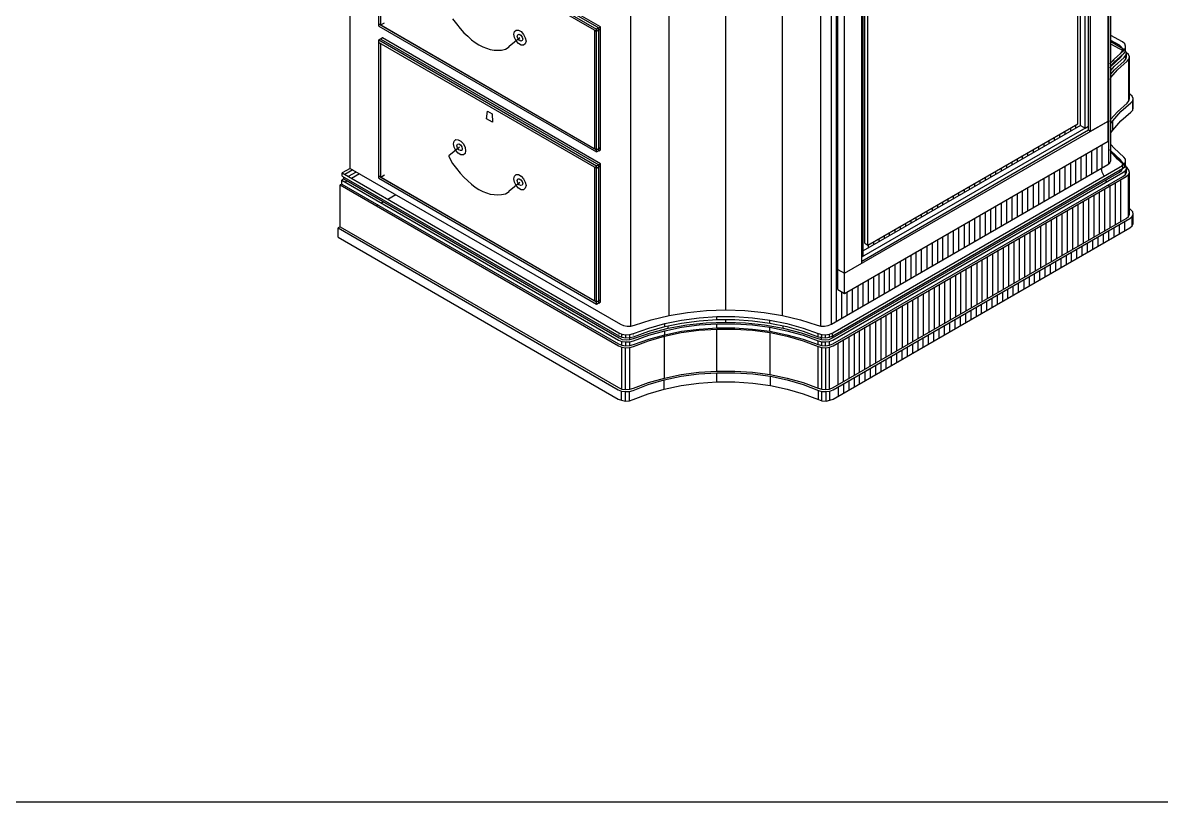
# Model space of a CAD drawing. Header units: inches. Extents: x 0.3 to 16.2, y 0.3 to 11.4.
# Drawn here: x 2.37 to 4.238, y 0.315 to 1.593 of the extents above; entities that cross this region are included whole.
import ezdxf

# ---------------------------------------------------------------- set-up
doc = ezdxf.new("R2010")
doc.units = ezdxf.units.IN
doc.header["$LTSCALE"] = 0.009843
doc.header["$MEASUREMENT"] = 0
doc.layers.add('GEOMETRY', color=7, linetype='Continuous')

msp = doc.modelspace()

# ---------------------------------------------------------------- linework, layer by layer
at = {"layer": 'GEOMETRY'}
for p, q in [((2.9075, 1.3543), (2.9075, 2.037)), ((4.1516, 1.3618), (4.1516, 2.0441)), ((4.1551, 1.3669), (4.1551, 2.0461)), ((4.1551, 1.5539), (4.1551, 2.0461)), ((4.1504, 1.4319), (4.1504, 1.95)), ((4.113, 1.4205), (4.113, 1.926)), ((4.1185, 1.4236), (4.1185, 1.9291)), ((4.1217, 1.4154), (4.1217, 1.9335)), ((4.1008, 1.4272), (4.1008, 1.9098)), ((4.1051, 1.4248), (4.1051, 1.9213)), ((3.4303, 1.113), (3.4303, 1.7969)), ((3.5232, 1.1224), (3.5232, 1.8079)), ((3.6165, 1.113), (3.6165, 1.7969)), ((2.9543, 1.7894), (3.3114, 1.5827)), ((2.9543, 1.7894), (3.3114, 1.5827)), ((2.9543, 1.7854), (3.3114, 1.5791)), ((2.9543, 1.5913), (2.9543, 1.7854)), ((2.9575, 1.7909), (3.315, 1.5846)), ((2.9575, 1.7909), (3.315, 1.5846)), ((2.9575, 1.5898), (2.9575, 1.7835)), ((3.3177, 1.5862), (2.9602, 1.7925)), ((3.3177, 1.5862), (2.9602, 1.7925)), ((3.3677, 1.0957), (3.3677, 1.7791)), ((3.6791, 1.0957), (3.6791, 1.7791)), ((3.6965, 1.0988), (3.6965, 1.7815)), ((3.7051, 1.1035), (3.7051, 1.7862)), ((3.7071, 1.1886), (3.7071, 1.7067)), ((3.7181, 1.1823), (3.7181, 1.7004)), ((3.7465, 1.1988), (3.7465, 1.7169)), ((3.7488, 1.2102), (3.7488, 1.7157)), ((3.7488, 1.2189), (3.7488, 1.7157)), ((3.7512, 1.2319), (3.7512, 1.7142)), ((3.7563, 1.2287), (3.7563, 1.711)), ((2.9543, 1.5913), (3.3114, 1.385)), ((2.9543, 1.5913), (3.3114, 1.385)), ((2.9543, 1.5913), (2.9575, 1.5898)), ((2.9543, 1.5878), (2.9543, 1.5913)), ((2.9543, 1.5878), (3.3114, 1.3815)), ((2.9575, 1.5898), (2.9634, 1.5929)), ((2.9575, 1.5898), (3.3114, 1.385)), ((3.0752, 1.5996), (3.0815, 1.5913)), ((3.0815, 1.5913), (3.0878, 1.5835)), ((2.9602, 1.5685), (2.9543, 1.565)), ((2.9602, 1.5685), (2.9575, 1.5665)), ((3.3177, 1.3618), (2.9602, 1.5685)), ((3.3177, 1.3618), (2.9602, 1.5685)), ((3.0878, 1.5835), (3.0937, 1.5768)), ((3.0937, 1.5768), (3.1, 1.5709)), ((3.1, 1.5709), (3.1063, 1.5654)), ((3.1681, 1.5547), (3.1858, 1.5689)), ((3.1756, 1.5744), (3.1768, 1.5787)), ((3.1768, 1.5689), (3.1756, 1.5744)), ((3.1768, 1.5787), (3.1795, 1.5811)), ((3.1795, 1.5634), (3.1768, 1.5689)), ((3.1795, 1.5811), (3.1835, 1.5811)), ((3.1811, 1.5713), (3.1823, 1.5736)), ((3.1823, 1.5677), (3.1811, 1.5713)), ((3.1823, 1.5736), (3.1843, 1.5744)), ((3.1835, 1.5811), (3.1878, 1.5787)), ((3.1843, 1.5744), (3.187, 1.5728)), ((3.187, 1.5728), (3.1894, 1.5697)), ((3.1878, 1.5787), (3.1917, 1.574)), ((3.1894, 1.5697), (3.1902, 1.5661)), ((3.1917, 1.574), (3.1945, 1.5685)), ((3.1945, 1.5685), (3.1957, 1.563)), ((3.3083, 1.5811), (3.3114, 1.5791)), ((3.3083, 1.5811), (3.3114, 1.5791)), ((3.3083, 1.387), (3.3083, 1.5811)), ((3.3114, 1.5827), (3.3177, 1.5862)), ((3.3114, 1.5827), (3.3177, 1.5862)), ((3.3142, 1.5843), (3.3114, 1.5827)), ((3.3114, 1.5791), (3.3114, 1.5827)), ((3.3114, 1.5791), (3.3177, 1.5827)), ((3.3114, 1.5791), (3.3177, 1.5827)), ((3.3114, 1.5791), (3.3177, 1.5827)), ((3.3114, 1.385), (3.3114, 1.5791)), ((3.315, 1.5846), (3.3177, 1.5862)), ((3.315, 1.5846), (3.3177, 1.5862)), ((3.315, 1.3831), (3.315, 1.5846)), ((3.3177, 1.3846), (3.3177, 1.5862)), ((3.3177, 1.5827), (3.3177, 1.5862)), ((3.3177, 1.3886), (3.3177, 1.5827)), ((4.174, 1.5618), (4.1551, 1.5724)), ((2.9543, 1.565), (3.3114, 1.3583)), ((2.9543, 1.565), (3.3114, 1.3583)), ((2.9543, 1.561), (2.9543, 1.565)), ((2.9543, 1.561), (3.3114, 1.3547)), ((2.9543, 1.561), (2.9575, 1.5591)), ((2.9543, 1.561), (2.9575, 1.5591)), ((2.9543, 1.3421), (2.9543, 1.561)), ((2.9575, 1.5665), (3.315, 1.3602)), ((2.9575, 1.5665), (3.315, 1.3602)), ((2.9575, 1.3402), (2.9575, 1.5591)), ((2.9575, 1.3437), (2.9575, 1.5591)), ((3.1063, 1.5654), (3.1122, 1.5606)), ((3.1122, 1.5606), (3.1185, 1.5567)), ((3.1185, 1.5567), (3.1248, 1.5535)), ((3.1248, 1.5535), (3.1311, 1.5512)), ((3.1311, 1.5512), (3.137, 1.5492)), ((3.1618, 1.5496), (3.1681, 1.5535)), ((3.1681, 1.5535), (3.1681, 1.5547)), ((3.1835, 1.5591), (3.1795, 1.5634)), ((3.1843, 1.5646), (3.1823, 1.5677)), ((3.1878, 1.5563), (3.1835, 1.5591)), ((3.187, 1.563), (3.1843, 1.5646)), ((3.1894, 1.5638), (3.187, 1.563)), ((3.1917, 1.5563), (3.1878, 1.5563)), ((3.1902, 1.5661), (3.1894, 1.5638)), ((3.1945, 1.5587), (3.1917, 1.5563)), ((3.1957, 1.563), (3.1945, 1.5587)), ((4.1547, 1.5504), (4.1551, 1.5539)), ((4.1689, 1.5563), (4.1551, 1.5642)), ((4.1748, 1.5504), (4.1551, 1.5618)), ((4.176, 1.5465), (4.1551, 1.5583)), ((4.1724, 1.5531), (4.1689, 1.5563)), ((4.1744, 1.5496), (4.1724, 1.5531)), ((4.1776, 1.5587), (4.174, 1.5618)), ((4.1768, 1.5488), (4.1748, 1.5504)), ((4.176, 1.5476), (4.1787, 1.5512)), ((4.176, 1.5476), (4.1787, 1.5512)), ((4.1791, 1.5547), (4.1776, 1.5587)), ((4.1787, 1.5512), (4.1791, 1.5547)), ((4.1787, 1.5512), (4.1791, 1.5547)), ((4.1787, 1.5461), (4.1787, 1.5512)), ((4.1787, 1.5461), (4.1791, 1.55)), ((4.1791, 1.55), (4.1791, 1.5547)), ((3.137, 1.5492), (3.1433, 1.548)), ((3.1433, 1.548), (3.1496, 1.548)), ((3.1496, 1.548), (3.1555, 1.5484)), ((3.1555, 1.5484), (3.1618, 1.5496)), ((4.1551, 1.5213), (4.1709, 1.5362)), ((4.1551, 1.5272), (4.1602, 1.5335)), ((4.1551, 1.5272), (4.1602, 1.5335)), ((4.1551, 1.5276), (4.1602, 1.5323)), ((4.1551, 1.5276), (4.1602, 1.5323)), ((4.1602, 1.5335), (4.176, 1.5476)), ((4.1602, 1.5335), (4.176, 1.5476)), ((4.1602, 1.5283), (4.176, 1.5425)), ((4.161, 1.522), (4.1768, 1.5362)), ((4.161, 1.522), (4.1768, 1.5362)), ((4.1709, 1.5425), (4.1736, 1.5461)), ((4.1709, 1.5425), (4.1736, 1.5461)), ((4.1709, 1.5362), (4.1736, 1.5398)), ((4.1709, 1.5362), (4.1709, 1.5382)), ((4.1736, 1.5461), (4.1744, 1.5496)), ((4.1736, 1.5461), (4.1744, 1.5496)), ((4.1736, 1.5398), (4.174, 1.5409)), ((4.1744, 1.5461), (4.1744, 1.5496)), ((4.176, 1.5425), (4.1787, 1.5461)), ((4.1768, 1.5362), (4.1795, 1.5398)), ((4.1768, 1.5362), (4.1795, 1.5398)), ((4.1768, 1.5299), (4.1795, 1.5335)), ((4.1799, 1.5441), (4.178, 1.5453)), ((4.1803, 1.5437), (4.1787, 1.5472)), ((4.1795, 1.5398), (4.1803, 1.5437)), ((4.1795, 1.5398), (4.1803, 1.5437)), ((4.1795, 1.5335), (4.1795, 1.5398)), ((4.1795, 1.5335), (4.1803, 1.537)), ((4.1839, 1.5409), (4.1799, 1.5441)), ((4.1803, 1.537), (4.1803, 1.5437)), ((4.1819, 1.5303), (4.1846, 1.5335)), ((4.1819, 1.5303), (4.1846, 1.5335)), ((4.1854, 1.5374), (4.1839, 1.5409)), ((4.1846, 1.5335), (4.1854, 1.5374)), ((4.1846, 1.5335), (4.1854, 1.5374)), ((4.1846, 1.465), (4.1846, 1.5335)), ((4.1854, 1.4689), (4.1854, 1.5374)), ((4.1535, 1.5256), (4.1543, 1.5268)), ((4.1535, 1.5256), (4.1543, 1.5268)), ((4.1535, 1.5193), (4.1543, 1.5205)), ((4.1551, 1.5224), (4.1602, 1.5283)), ((4.1551, 1.515), (4.161, 1.522)), ((4.1551, 1.515), (4.161, 1.522)), ((4.1551, 1.5087), (4.161, 1.5157)), ((4.1551, 1.5035), (4.1657, 1.5157)), ((4.1551, 1.5035), (4.1657, 1.5157)), ((4.161, 1.5157), (4.1768, 1.5299)), ((4.1657, 1.5157), (4.1819, 1.5303)), ((4.1657, 1.5157), (4.1819, 1.5303)), ((4.1528, 1.5008), (4.1535, 1.5016)), ((4.1528, 1.5008), (4.1535, 1.5016)), ((4.1862, 1.476), (4.1846, 1.4768)), ((4.1898, 1.4728), (4.1862, 1.476)), ((4.1657, 1.4472), (4.1819, 1.4614)), ((4.1713, 1.4476), (4.1878, 1.4618)), ((4.1713, 1.4476), (4.1878, 1.4618)), ((4.1819, 1.4614), (4.1846, 1.465)), ((4.1846, 1.465), (4.1854, 1.4689)), ((4.1878, 1.4618), (4.1909, 1.465)), ((4.1878, 1.4618), (4.1909, 1.465)), ((4.1917, 1.4689), (4.1898, 1.4728)), ((4.1909, 1.465), (4.1917, 1.4689)), ((4.1909, 1.465), (4.1917, 1.4689)), ((4.1909, 1.45), (4.1909, 1.465)), ((4.1917, 1.4535), (4.1917, 1.4689)), ((3.1311, 1.4358), (3.1323, 1.448)), ((3.1323, 1.448), (3.1402, 1.4437)), ((3.1402, 1.4437), (3.1409, 1.4303)), ((4.1551, 1.435), (4.1657, 1.4472)), ((4.1579, 1.4323), (4.1713, 1.4476)), ((4.1579, 1.4323), (4.1713, 1.4476)), ((4.1713, 1.4323), (4.1878, 1.4465)), ((4.1878, 1.4465), (4.1909, 1.45)), ((4.1909, 1.45), (4.1917, 1.4535)), ((3.1409, 1.4303), (3.1311, 1.4358)), ((3.7181, 1.1823), (4.1504, 1.4319)), ((3.7181, 1.1823), (4.1504, 1.4319)), ((3.7465, 1.2091), (4.1185, 1.4236)), ((3.7465, 1.2091), (4.1185, 1.4236)), ((4.1051, 1.4248), (3.7488, 1.2189)), ((3.7563, 1.2287), (4.1008, 1.4272)), ((4.089, 1.4154), (4.089, 1.4205)), ((4.0976, 1.4205), (4.0976, 1.4256)), ((4.1051, 1.4248), (4.113, 1.4205)), ((4.113, 1.4205), (4.1185, 1.4236)), ((4.1185, 1.4173), (4.1185, 1.4236)), ((4.1217, 1.4154), (4.1504, 1.4319)), ((4.1504, 1.3988), (4.1504, 1.4319)), ((4.1528, 1.4319), (4.1535, 1.4327)), ((4.1551, 1.428), (4.1579, 1.4323)), ((4.1551, 1.428), (4.1579, 1.4323)), ((4.1579, 1.4169), (4.1713, 1.4323)), ((4.1579, 1.4169), (4.1579, 1.4323)), ((3.078, 1.3992), (3.0803, 1.4016)), ((3.0803, 1.4016), (3.0846, 1.4012)), ((3.0846, 1.4012), (3.089, 1.3988)), ((3.7465, 1.2024), (4.1185, 1.4173)), ((4.0626, 1.4004), (4.0626, 1.4055)), ((4.0713, 1.4051), (4.0713, 1.4102)), ((4.0799, 1.4102), (4.0799, 1.4154)), ((4.1185, 1.4173), (4.1217, 1.4154)), ((4.1551, 1.4126), (4.1579, 1.4169)), ((3.0866, 1.389), (3.0689, 1.3748)), ((3.0768, 1.3945), (3.078, 1.3992)), ((3.078, 1.389), (3.0768, 1.3945)), ((3.0803, 1.3835), (3.078, 1.389)), ((3.0846, 1.3791), (3.0803, 1.3835)), ((3.0823, 1.3913), (3.0831, 1.3941)), ((3.0831, 1.3882), (3.0823, 1.3913)), ((3.0831, 1.3941), (3.0854, 1.3945)), ((3.0854, 1.385), (3.0831, 1.3882)), ((3.0854, 1.3945), (3.0882, 1.3929)), ((3.0882, 1.3835), (3.0854, 1.385)), ((3.0882, 1.3929), (3.0902, 1.3898)), ((3.0902, 1.3839), (3.0882, 1.3835)), ((3.089, 1.3988), (3.0929, 1.3945)), ((3.0902, 1.3898), (3.0909, 1.3862)), ((3.0909, 1.3862), (3.0902, 1.3839)), ((3.0929, 1.3945), (3.0957, 1.3886)), ((3.0957, 1.3886), (3.0965, 1.3831)), ((3.0965, 1.3831), (3.0957, 1.3787)), ((3.3083, 1.387), (3.3114, 1.385)), ((3.3114, 1.385), (3.3177, 1.3886)), ((3.3114, 1.385), (3.3177, 1.3886)), ((3.3114, 1.385), (3.3177, 1.3886)), ((3.3114, 1.3815), (3.3114, 1.385)), ((3.3114, 1.3815), (3.3177, 1.3846)), ((3.315, 1.3831), (3.3177, 1.3846)), ((3.3177, 1.3846), (3.3177, 1.3886)), ((3.7181, 1.1492), (4.1504, 1.3988)), ((4.028, 1.3803), (4.028, 1.385)), ((4.0366, 1.385), (4.0366, 1.3902)), ((4.0453, 1.3902), (4.0453, 1.3953)), ((4.0539, 1.3953), (4.0539, 1.4004)), ((4.1236, 1.3453), (4.1236, 1.3835)), ((4.1323, 1.3504), (4.1323, 1.3886)), ((4.1409, 1.3555), (4.1409, 1.3937)), ((4.1535, 1.3839), (4.1528, 1.3846)), ((4.1543, 1.3839), (4.1535, 1.385)), ((4.1602, 1.3874), (4.1551, 1.3933)), ((4.1709, 1.3681), (4.1551, 1.3831)), ((4.161, 1.376), (4.1551, 1.3831)), ((4.1657, 1.3693), (4.1551, 1.3819)), ((4.176, 1.3728), (4.1602, 1.3874)), ((3.0689, 1.3748), (3.0689, 1.3736)), ((3.0689, 1.3736), (3.0752, 1.3626)), ((3.089, 1.3764), (3.0846, 1.3791)), ((3.0929, 1.3764), (3.089, 1.3764)), ((3.0957, 1.3787), (3.0929, 1.3764)), ((3.9929, 1.3598), (3.9929, 1.365)), ((4.0016, 1.365), (4.0016, 1.3701)), ((4.0102, 1.3701), (4.0102, 1.3752)), ((4.0189, 1.3752), (4.0189, 1.3803)), ((4.089, 1.3252), (4.089, 1.3634)), ((4.0976, 1.3303), (4.0976, 1.3685)), ((4.1063, 1.3354), (4.1063, 1.3732)), ((4.115, 1.3402), (4.115, 1.3783)), ((4.15, 1.3606), (4.1535, 1.3634)), ((4.1535, 1.3634), (4.1551, 1.3669)), ((4.1768, 1.3614), (4.161, 1.376)), ((4.1756, 1.3606), (4.1657, 1.3693)), ((4.1736, 1.3646), (4.1709, 1.3681)), ((4.1744, 1.361), (4.1736, 1.3646)), ((4.1787, 1.3697), (4.176, 1.3728)), ((4.1776, 1.3622), (4.1791, 1.3657)), ((4.1776, 1.3622), (4.1791, 1.3657)), ((4.1791, 1.3657), (4.1787, 1.3697)), ((4.1791, 1.3606), (4.1791, 1.3657)), ((2.9075, 1.3543), (2.8941, 1.3469)), ((2.8941, 1.3469), (3.348, 1.0846)), ((2.8941, 1.3469), (3.348, 1.0846)), ((2.8941, 1.3417), (2.8941, 1.3469)), ((2.9118, 1.352), (2.8984, 1.3441)), ((2.9173, 1.3484), (2.9039, 1.3409)), ((2.9075, 1.3543), (3.3504, 1.0988)), ((2.9228, 1.3453), (2.9094, 1.3378)), ((3.0752, 1.3626), (3.0815, 1.3543)), ((3.0815, 1.3543), (3.0878, 1.3465)), ((3.0878, 1.3465), (3.0937, 1.3398)), ((3.3083, 1.3567), (3.3114, 1.3547)), ((3.3083, 1.3567), (3.3114, 1.3547)), ((3.3083, 1.1374), (3.3083, 1.3567)), ((3.3114, 1.3583), (3.3177, 1.3618)), ((3.3114, 1.3583), (3.3177, 1.3618)), ((3.3142, 1.3598), (3.3114, 1.3583)), ((3.3114, 1.3547), (3.3114, 1.3583)), ((3.3114, 1.3547), (3.3177, 1.3583)), ((3.3114, 1.3547), (3.3177, 1.3583)), ((3.3114, 1.3547), (3.3177, 1.3583)), ((3.3114, 1.1354), (3.3114, 1.3547)), ((3.315, 1.3602), (3.3177, 1.3618)), ((3.315, 1.3602), (3.3177, 1.3618)), ((3.315, 1.1335), (3.315, 1.3602)), ((3.3177, 1.1354), (3.3177, 1.3618)), ((3.3177, 1.3583), (3.3177, 1.3618)), ((3.3177, 1.139), (3.3177, 1.3583)), ((3.6965, 1.0988), (4.15, 1.3606)), ((3.6984, 1.0764), (4.1689, 1.348)), ((3.6988, 1.0846), (4.174, 1.3591)), ((3.6988, 1.0846), (4.174, 1.3591)), ((3.6988, 1.0795), (4.174, 1.3539)), ((3.6988, 1.0728), (4.1748, 1.3476)), ((3.6988, 1.0728), (4.1748, 1.3476)), ((3.9579, 1.3398), (3.9579, 1.3449)), ((3.9665, 1.3449), (3.9665, 1.35)), ((3.9756, 1.35), (3.9756, 1.3551)), ((3.9843, 1.3551), (3.9843, 1.3598)), ((4.0626, 1.3102), (4.0626, 1.348)), ((4.0713, 1.315), (4.0713, 1.3531)), ((4.0799, 1.3201), (4.0799, 1.3583)), ((4.1409, 1.3484), (4.1398, 1.3543)), ((4.1437, 1.3417), (4.1409, 1.3484)), ((4.1689, 1.348), (4.1724, 1.3508)), ((4.1724, 1.3575), (4.1744, 1.361)), ((4.1724, 1.3575), (4.1744, 1.361)), ((4.1724, 1.3508), (4.1744, 1.3547)), ((4.174, 1.3591), (4.1776, 1.3622)), ((4.174, 1.3591), (4.1776, 1.3622)), ((4.174, 1.3539), (4.1776, 1.3571)), ((4.1744, 1.3547), (4.1744, 1.361)), ((4.1748, 1.3476), (4.1787, 1.3508)), ((4.1748, 1.3476), (4.1787, 1.3508)), ((4.1748, 1.3413), (4.1787, 1.3445)), ((4.1776, 1.3606), (4.1768, 1.3614)), ((4.1776, 1.3571), (4.1776, 1.3622)), ((4.1776, 1.3571), (4.1791, 1.3606)), ((4.1819, 1.3551), (4.1776, 1.3587)), ((4.1795, 1.3583), (4.1787, 1.3594)), ((4.1787, 1.3508), (4.1803, 1.3543)), ((4.1787, 1.3508), (4.1803, 1.3543)), ((4.1787, 1.3445), (4.1787, 1.3508)), ((4.1787, 1.3445), (4.1803, 1.348)), ((4.1803, 1.3543), (4.1795, 1.3583)), ((4.1803, 1.348), (4.1803, 1.3543)), ((4.1846, 1.3516), (4.1819, 1.3551)), ((4.1839, 1.3441), (4.1854, 1.3476)), ((4.1839, 1.3441), (4.1854, 1.3476)), ((4.1854, 1.3476), (4.1846, 1.3516)), ((4.1854, 1.2791), (4.1854, 1.3476)), ((2.8937, 1.3287), (2.8909, 1.3272)), ((2.8909, 1.3272), (3.3472, 1.0634)), ((2.8909, 1.3272), (3.3472, 1.0634)), ((2.8909, 1.2583), (2.8909, 1.3272)), ((2.8969, 1.337), (2.8937, 1.335)), ((2.8937, 1.335), (3.3476, 1.0728)), ((2.8937, 1.335), (3.3476, 1.0728)), ((2.8937, 1.3287), (2.8937, 1.335)), ((2.8937, 1.3287), (3.3476, 1.0665)), ((2.8941, 1.3417), (3.348, 1.0795)), ((2.8969, 1.337), (2.8969, 1.3402)), ((2.8969, 1.337), (3.3484, 1.0764)), ((2.9024, 1.3339), (2.8992, 1.3319)), ((2.9543, 1.3421), (3.3114, 1.1354)), ((2.9543, 1.3421), (3.3114, 1.1354)), ((2.9543, 1.3421), (2.9575, 1.3402)), ((2.9543, 1.3382), (2.9543, 1.3421)), ((2.9543, 1.3382), (3.3114, 1.1319)), ((2.9575, 1.3402), (2.9634, 1.3437)), ((2.9575, 1.3402), (3.3114, 1.1354)), ((3.0937, 1.3398), (3.1, 1.3339)), ((3.1, 1.3339), (3.1063, 1.3283)), ((3.1063, 1.3283), (3.1122, 1.3236)), ((3.1681, 1.3177), (3.1858, 1.3319)), ((3.1756, 1.3374), (3.1768, 1.3417)), ((3.1768, 1.3319), (3.1756, 1.3374)), ((3.1768, 1.3417), (3.1795, 1.3441)), ((3.1795, 1.3264), (3.1768, 1.3319)), ((3.1795, 1.3441), (3.1835, 1.3441)), ((3.1835, 1.322), (3.1795, 1.3264)), ((3.1811, 1.3343), (3.1823, 1.337)), ((3.1823, 1.3307), (3.1811, 1.3343)), ((3.1823, 1.337), (3.1843, 1.3374)), ((3.1843, 1.3276), (3.1823, 1.3307)), ((3.1835, 1.3441), (3.1878, 1.3417)), ((3.1843, 1.3374), (3.187, 1.3358)), ((3.187, 1.326), (3.1843, 1.3276)), ((3.187, 1.3358), (3.1894, 1.3327)), ((3.1894, 1.3268), (3.187, 1.326)), ((3.1878, 1.3417), (3.1917, 1.337)), ((3.1894, 1.3327), (3.1902, 1.3291)), ((3.1902, 1.3291), (3.1894, 1.3268)), ((3.1917, 1.337), (3.1945, 1.3315)), ((3.1945, 1.3315), (3.1957, 1.326)), ((3.1957, 1.326), (3.1945, 1.3217)), ((3.6988, 1.0665), (4.1748, 1.3413)), ((3.6992, 1.0634), (4.1799, 1.3409)), ((3.6992, 1.0634), (4.1799, 1.3409)), ((3.9319, 1.3248), (3.9319, 1.3299)), ((3.9406, 1.3299), (3.9406, 1.335)), ((3.9492, 1.3346), (3.9492, 1.3398)), ((4.028, 1.2898), (4.028, 1.328)), ((4.0366, 1.2949), (4.0366, 1.3331)), ((4.0453, 1.3), (4.0453, 1.3382)), ((4.0539, 1.3051), (4.0539, 1.3433)), ((4.1476, 1.3319), (4.1465, 1.335)), ((4.152, 1.3248), (4.1508, 1.3272)), ((4.1539, 1.2575), (4.1539, 1.326)), ((4.1626, 1.2622), (4.1626, 1.3311)), ((4.1713, 1.2673), (4.1713, 1.3358)), ((4.1799, 1.3409), (4.1839, 1.3441)), ((4.1799, 1.3409), (4.1839, 1.3441)), ((4.1839, 1.2756), (4.1839, 1.3441)), ((2.9823, 1.311), (2.9689, 1.3035)), ((3.1122, 1.3236), (3.1185, 1.3197)), ((3.1185, 1.3197), (3.1248, 1.3165)), ((3.1248, 1.3165), (3.1311, 1.3142)), ((3.1311, 1.3142), (3.137, 1.3122)), ((3.137, 1.3122), (3.1433, 1.3114)), ((3.1433, 1.3114), (3.1496, 1.311)), ((3.1496, 1.311), (3.1555, 1.3114)), ((3.1555, 1.3114), (3.1618, 1.3126)), ((3.1618, 1.3126), (3.1681, 1.3165)), ((3.1681, 1.3165), (3.1681, 1.3177)), ((3.1878, 1.3193), (3.1835, 1.322)), ((3.1917, 1.3193), (3.1878, 1.3193)), ((3.1945, 1.3217), (3.1917, 1.3193)), ((3.8969, 1.3047), (3.8969, 1.3098)), ((3.9055, 1.3094), (3.9055, 1.3146)), ((3.9146, 1.3146), (3.9146, 1.3197)), ((3.9232, 1.3197), (3.9232, 1.3248)), ((3.9929, 1.2697), (3.9929, 1.3079)), ((4.0016, 1.2748), (4.0016, 1.313)), ((4.0102, 1.2799), (4.0102, 1.3181)), ((4.0189, 1.285), (4.0189, 1.3228)), ((4.1276, 1.2421), (4.1276, 1.3106)), ((4.1362, 1.2472), (4.1362, 1.3157)), ((4.1449, 1.2524), (4.1449, 1.3209)), ((2.9531, 1.2945), (2.9504, 1.2929)), ((2.9618, 1.2992), (2.9587, 1.2976)), ((3.8622, 1.2846), (3.8622, 1.2894)), ((3.8709, 1.2894), (3.8709, 1.2945)), ((3.8795, 1.2945), (3.8795, 1.2996)), ((3.8882, 1.2996), (3.8882, 1.3047)), ((3.9665, 1.2547), (3.9665, 1.2929)), ((3.9756, 1.2598), (3.9756, 1.298)), ((3.9843, 1.265), (3.9843, 1.3028)), ((4.0925, 1.222), (4.0925, 1.2906)), ((4.1012, 1.2272), (4.1012, 1.2957)), ((4.1102, 1.2319), (4.1102, 1.3008)), ((4.1189, 1.237), (4.1189, 1.3055)), ((4.1878, 1.2862), (4.1854, 1.2886)), ((3.6992, 0.9949), (4.1799, 1.2724)), ((3.6996, 0.9913), (4.1862, 1.272)), ((3.6996, 0.9913), (4.1862, 1.272)), ((3.8358, 1.2693), (3.8358, 1.2744)), ((3.8445, 1.2744), (3.8445, 1.2795)), ((3.8535, 1.2795), (3.8535, 1.2846)), ((3.9319, 1.2346), (3.9319, 1.2728)), ((3.9406, 1.2398), (3.9406, 1.2776)), ((3.9492, 1.2445), (3.9492, 1.2827)), ((3.9579, 1.2496), (3.9579, 1.2878)), ((4.0575, 1.202), (4.0575, 1.2705)), ((4.0665, 1.2067), (4.0665, 1.2756)), ((4.0752, 1.2118), (4.0752, 1.2803)), ((4.0839, 1.2169), (4.0839, 1.2854)), ((4.1799, 1.2724), (4.1839, 1.2756)), ((4.1839, 1.2756), (4.1854, 1.2791)), ((4.1862, 1.272), (4.1898, 1.2752)), ((4.1862, 1.272), (4.1898, 1.2752)), ((4.1909, 1.2831), (4.1878, 1.2862)), ((4.1898, 1.2752), (4.1917, 1.2791)), ((4.1898, 1.2752), (4.1917, 1.2791)), ((4.1898, 1.2602), (4.1898, 1.2752)), ((4.1917, 1.2791), (4.1909, 1.2831)), ((4.1917, 1.2638), (4.1917, 1.2791)), ((2.8909, 1.2583), (2.8878, 1.2567)), ((2.8878, 1.2567), (3.3469, 0.9913)), ((2.8878, 1.2567), (3.3469, 0.9913)), ((2.8878, 1.2413), (2.8878, 1.2567)), ((2.8909, 1.2583), (3.3472, 0.9949)), ((3.6996, 0.976), (4.1862, 1.2571)), ((3.8012, 1.2492), (3.8012, 1.2543)), ((3.8098, 1.2543), (3.8098, 1.2594)), ((3.8185, 1.2594), (3.8185, 1.2646)), ((3.8272, 1.2642), (3.8272, 1.2693)), ((3.8969, 1.2146), (3.8969, 1.2524)), ((3.9055, 1.2193), (3.9055, 1.2575)), ((3.9146, 1.2244), (3.9146, 1.2626)), ((3.9232, 1.2295), (3.9232, 1.2677)), ((4.0315, 1.1866), (4.0315, 1.2551)), ((4.0402, 1.1917), (4.0402, 1.2602)), ((4.0488, 1.1969), (4.0488, 1.2654)), ((4.1516, 1.237), (4.1516, 1.252)), ((4.1602, 1.2417), (4.1602, 1.2571)), ((4.1689, 1.2469), (4.1689, 1.2622)), ((4.1776, 1.252), (4.1776, 1.2673)), ((4.1862, 1.2571), (4.1898, 1.2602)), ((4.1898, 1.2602), (4.1917, 1.2638)), ((2.8878, 1.2413), (3.3469, 0.976)), ((3.7661, 1.2291), (3.7661, 1.2343)), ((3.7748, 1.2343), (3.7748, 1.2394)), ((3.7835, 1.239), (3.7835, 1.2441)), ((3.7921, 1.2441), (3.7921, 1.2492)), ((3.8709, 1.1992), (3.8709, 1.2374)), ((3.8795, 1.2043), (3.8795, 1.2425)), ((3.8882, 1.2094), (3.8882, 1.2476)), ((3.9965, 1.1665), (3.9965, 1.235)), ((4.0051, 1.1717), (4.0051, 1.2402)), ((4.0138, 1.1764), (4.0138, 1.2453)), ((4.0228, 1.1815), (4.0228, 1.25)), ((4.1252, 1.2217), (4.1252, 1.237)), ((4.1339, 1.2268), (4.1339, 1.2421)), ((4.1429, 1.2319), (4.1429, 1.2472)), ((3.7512, 1.2319), (3.7563, 1.2287)), ((3.7575, 1.224), (3.7575, 1.2291)), ((3.8358, 1.1791), (3.8358, 1.2173)), ((3.8445, 1.1843), (3.8445, 1.2224)), ((3.8535, 1.1894), (3.8535, 1.2272)), ((3.8622, 1.1945), (3.8622, 1.2323)), ((3.9614, 1.1465), (3.9614, 1.215)), ((3.9701, 1.1512), (3.9701, 1.2201)), ((3.9791, 1.1563), (3.9791, 1.2248)), ((3.9878, 1.1614), (3.9878, 1.2299)), ((4.0906, 1.202), (4.0906, 1.2169)), ((4.0992, 1.2067), (4.0992, 1.222)), ((4.1079, 1.2118), (4.1079, 1.2272)), ((4.1165, 1.2169), (4.1165, 1.2319)), ((3.7181, 1.1823), (3.7465, 1.1988)), ((3.7465, 1.2091), (3.7488, 1.2102)), ((3.8012, 1.1591), (3.8012, 1.1972)), ((3.8098, 1.1642), (3.8098, 1.2024)), ((3.8185, 1.1693), (3.8185, 1.2071)), ((3.8272, 1.174), (3.8272, 1.2122)), ((3.9354, 1.1311), (3.9354, 1.1996)), ((3.9441, 1.1362), (3.9441, 1.2047)), ((3.9528, 1.1413), (3.9528, 1.2098)), ((4.0559, 1.1819), (4.0559, 1.1969)), ((4.0646, 1.1866), (4.0646, 1.202)), ((4.0732, 1.1917), (4.0732, 1.2071)), ((4.0819, 1.1969), (4.0819, 1.2118)), ((3.7071, 1.1886), (3.7181, 1.1823)), ((3.7071, 1.1886), (3.7181, 1.1823)), ((3.7071, 1.1886), (3.7181, 1.1823)), ((3.7071, 1.1555), (3.7071, 1.1886)), ((3.7181, 1.1492), (3.7181, 1.1823)), ((3.7661, 1.139), (3.7661, 1.1772)), ((3.7748, 1.1441), (3.7748, 1.1819)), ((3.7835, 1.1488), (3.7835, 1.187)), ((3.7921, 1.1539), (3.7921, 1.1921)), ((3.9004, 1.111), (3.9004, 1.1795)), ((3.9091, 1.1161), (3.9091, 1.1846)), ((3.9177, 1.1209), (3.9177, 1.1898)), ((3.9264, 1.126), (3.9264, 1.1945)), ((4.0213, 1.1618), (4.0213, 1.1768)), ((4.0299, 1.1665), (4.0299, 1.1819)), ((4.0386, 1.1717), (4.0386, 1.187)), ((4.0472, 1.1768), (4.0472, 1.1921)), ((3.7402, 1.1236), (3.7402, 1.1618)), ((3.7488, 1.1287), (3.7488, 1.1669)), ((3.7575, 1.1339), (3.7575, 1.172)), ((3.8654, 1.0909), (3.8654, 1.1594)), ((3.874, 1.0957), (3.874, 1.1646)), ((3.8827, 1.1008), (3.8827, 1.1693)), ((3.8917, 1.1059), (3.8917, 1.1744)), ((3.9949, 1.1465), (3.9949, 1.1618)), ((4.0035, 1.1516), (4.0035, 1.1669)), ((4.0126, 1.1567), (4.0126, 1.172)), ((3.7071, 1.1555), (3.7181, 1.1492)), ((3.7138, 1.1087), (3.7138, 1.1516)), ((3.7224, 1.1138), (3.7224, 1.152)), ((3.7311, 1.1189), (3.7311, 1.1567)), ((3.839, 1.0756), (3.839, 1.1441)), ((3.8476, 1.0807), (3.8476, 1.1492)), ((3.8567, 1.0858), (3.8567, 1.1543)), ((3.9602, 1.1264), (3.9602, 1.1417)), ((3.9689, 1.1315), (3.9689, 1.1469)), ((3.9776, 1.1366), (3.9776, 1.152)), ((3.9862, 1.1417), (3.9862, 1.1567)), ((3.3083, 1.1374), (3.3114, 1.1354)), ((3.3114, 1.1354), (3.3177, 1.139)), ((3.3114, 1.1354), (3.3177, 1.139)), ((3.3114, 1.1354), (3.3177, 1.139)), ((3.3114, 1.1319), (3.3114, 1.1354)), ((3.3114, 1.1319), (3.3177, 1.1354)), ((3.315, 1.1335), (3.3177, 1.1354)), ((3.3177, 1.1354), (3.3177, 1.139)), ((3.4606, 1.1181), (3.4917, 1.1213)), ((3.4917, 1.1213), (3.5232, 1.1224)), ((3.5232, 1.1224), (3.5547, 1.1213)), ((3.5547, 1.1213), (3.5862, 1.1181)), ((3.8039, 1.0555), (3.8039, 1.124)), ((3.813, 1.0606), (3.813, 1.1291)), ((3.8217, 1.0654), (3.8217, 1.1343)), ((3.8303, 1.0705), (3.8303, 1.139)), ((3.9256, 1.1063), (3.9256, 1.1217)), ((3.9343, 1.1114), (3.9343, 1.1268)), ((3.9429, 1.1165), (3.9429, 1.1319)), ((3.9516, 1.1217), (3.9516, 1.1366)), ((3.3736, 1.0972), (3.4012, 1.1059)), ((3.4012, 1.1059), (3.4303, 1.113)), ((3.4232, 1.1), (3.4508, 1.1055)), ((3.4232, 1.1), (3.4508, 1.1055)), ((3.4303, 1.113), (3.4606, 1.1181)), ((3.4508, 1.1055), (3.4795, 1.1094)), ((3.4508, 1.1055), (3.4795, 1.1094)), ((3.4508, 1.1004), (3.4795, 1.1043)), ((3.4795, 1.1094), (3.5087, 1.1114)), ((3.4795, 1.1094), (3.5087, 1.1114)), ((3.4795, 1.1043), (3.5087, 1.1063)), ((3.4913, 1.1012), (3.5232, 1.1024)), ((3.5087, 1.1114), (3.5382, 1.1114)), ((3.5087, 1.1114), (3.5382, 1.1114)), ((3.5087, 1.1063), (3.5087, 1.1114)), ((3.5087, 1.1063), (3.5382, 1.1063)), ((3.5232, 1.1024), (3.5232, 1.1063)), ((3.5232, 1.1024), (3.5555, 1.1012)), ((3.5382, 1.1114), (3.5673, 1.1094)), ((3.5382, 1.1114), (3.5673, 1.1094)), ((3.5382, 1.1063), (3.5673, 1.1043)), ((3.5673, 1.1094), (3.5957, 1.1055)), ((3.5673, 1.1094), (3.5957, 1.1055)), ((3.5673, 1.1043), (3.5957, 1.1004)), ((3.5862, 1.1181), (3.6165, 1.113)), ((3.5957, 1.1055), (3.6236, 1.1)), ((3.5957, 1.1055), (3.6236, 1.1)), ((3.5957, 1.1004), (3.5957, 1.1055)), ((3.6165, 1.113), (3.6457, 1.1059)), ((3.6457, 1.1059), (3.6732, 1.0972)), ((3.7693, 1.0354), (3.7693, 1.1039)), ((3.778, 1.0402), (3.778, 1.1091)), ((3.7866, 1.0453), (3.7866, 1.1138)), ((3.7953, 1.0504), (3.7953, 1.1189)), ((3.8996, 1.0913), (3.8996, 1.1067)), ((3.9083, 1.0965), (3.9083, 1.1118)), ((3.9169, 1.1016), (3.9169, 1.1165)), ((3.348, 1.0846), (3.3531, 1.0827)), ((3.348, 1.0846), (3.3531, 1.0827)), ((3.3504, 1.0988), (3.3555, 1.0965)), ((3.3555, 1.0965), (3.3614, 1.0957)), ((3.3614, 1.0957), (3.3677, 1.0957)), ((3.3661, 1.0819), (3.372, 1.0835)), ((3.3661, 1.0819), (3.372, 1.0835)), ((3.3677, 1.0957), (3.3736, 1.0972)), ((3.372, 1.0835), (3.3969, 1.0925)), ((3.372, 1.0835), (3.3969, 1.0925)), ((3.372, 1.0783), (3.3969, 1.0874)), ((3.372, 1.0752), (3.3996, 1.0846)), ((3.3969, 1.0925), (3.4232, 1.1)), ((3.3969, 1.0925), (3.4232, 1.1)), ((3.3969, 1.0874), (3.4232, 1.0949)), ((3.3969, 1.0807), (3.4232, 1.0882)), ((3.3969, 1.0807), (3.4232, 1.0882)), ((3.3996, 1.0846), (3.4291, 1.0921)), ((3.4228, 1.0791), (3.4504, 1.085)), ((3.4228, 1.0791), (3.4504, 1.085)), ((3.4232, 1.0949), (3.4508, 1.1004)), ((3.4232, 1.0949), (3.4232, 1.1)), ((3.4232, 1.0882), (3.4508, 1.0937)), ((3.4232, 1.0882), (3.4508, 1.0937)), ((3.4232, 1.0815), (3.4232, 1.0882)), ((3.4232, 1.0815), (3.4508, 1.0874)), ((3.4291, 1.0921), (3.4594, 1.0976)), ((3.4291, 1.0921), (3.4291, 1.0961)), ((3.4504, 1.085), (3.4791, 1.089)), ((3.4504, 1.085), (3.4791, 1.089)), ((3.4508, 1.0937), (3.4795, 1.0976)), ((3.4508, 1.0937), (3.4795, 1.0976)), ((3.4508, 1.0874), (3.4795, 1.0909)), ((3.4594, 1.0976), (3.4913, 1.1012)), ((3.4791, 1.089), (3.5087, 1.0909)), ((3.4791, 1.089), (3.5087, 1.0909)), ((3.4795, 1.0976), (3.5087, 1.0992)), ((3.4795, 1.0976), (3.5087, 1.0992)), ((3.4795, 1.0909), (3.5087, 1.0929)), ((3.5087, 1.0992), (3.5382, 1.0992)), ((3.5087, 1.0992), (3.5382, 1.0992)), ((3.5087, 1.0929), (3.5087, 1.0992)), ((3.5087, 1.0929), (3.5382, 1.0929)), ((3.5087, 1.0909), (3.5382, 1.0909)), ((3.5087, 1.0909), (3.5382, 1.0909)), ((3.5087, 1.022), (3.5087, 1.0909)), ((3.5382, 1.0992), (3.5673, 1.0976)), ((3.5382, 1.0992), (3.5673, 1.0976)), ((3.5382, 1.0929), (3.5673, 1.0909)), ((3.5382, 1.0909), (3.5673, 1.089)), ((3.5382, 1.0909), (3.5673, 1.089)), ((3.5555, 1.1012), (3.587, 1.0976)), ((3.5673, 1.0976), (3.5957, 1.0937)), ((3.5673, 1.0976), (3.5957, 1.0937)), ((3.5673, 1.0909), (3.5957, 1.0874)), ((3.5673, 1.089), (3.5961, 1.085)), ((3.5673, 1.089), (3.5961, 1.085)), ((3.587, 1.0976), (3.6177, 1.0921)), ((3.5957, 1.1004), (3.6236, 1.0949)), ((3.5957, 1.0937), (3.6236, 1.0882)), ((3.5957, 1.0937), (3.6236, 1.0882)), ((3.5957, 1.0874), (3.5957, 1.0937)), ((3.5957, 1.0874), (3.6236, 1.0815)), ((3.5961, 1.085), (3.624, 1.0791)), ((3.5961, 1.085), (3.624, 1.0791)), ((3.5961, 1.0165), (3.5961, 1.085)), ((3.6177, 1.0921), (3.6177, 1.0961)), ((3.6177, 1.0921), (3.6469, 1.0846)), ((3.6236, 1.1), (3.65, 1.0925)), ((3.6236, 1.1), (3.65, 1.0925)), ((3.6236, 1.0949), (3.65, 1.0874)), ((3.6236, 1.0882), (3.65, 1.0807)), ((3.6236, 1.0882), (3.65, 1.0807)), ((3.6469, 1.0846), (3.6744, 1.0752)), ((3.65, 1.0925), (3.6748, 1.0835)), ((3.65, 1.0925), (3.6748, 1.0835)), ((3.65, 1.0874), (3.6748, 1.0783)), ((3.6732, 1.0972), (3.6791, 1.0957)), ((3.6748, 1.0835), (3.6807, 1.0819)), ((3.6748, 1.0835), (3.6807, 1.0819)), ((3.6748, 1.0783), (3.6748, 1.0835)), ((3.6791, 1.0957), (3.6854, 1.0957)), ((3.6854, 1.0957), (3.6913, 1.0965)), ((3.6913, 1.0965), (3.6965, 1.0988)), ((3.6933, 1.0827), (3.6988, 1.0846)), ((3.6933, 1.0827), (3.6988, 1.0846)), ((3.7343, 1.015), (3.7343, 1.0835)), ((3.7429, 1.0201), (3.7429, 1.0886)), ((3.7516, 1.0252), (3.7516, 1.0937)), ((3.7602, 1.0303), (3.7602, 1.0988)), ((3.8646, 1.0713), (3.8646, 1.0866)), ((3.8732, 1.0764), (3.8732, 1.0917)), ((3.8823, 1.0815), (3.8823, 1.0965)), ((3.8909, 1.0862), (3.8909, 1.1016)), ((3.3476, 1.0728), (3.3531, 1.0705)), ((3.3476, 1.0728), (3.3531, 1.0705)), ((3.3476, 1.0665), (3.3531, 1.0642)), ((3.348, 1.0827), (3.3484, 1.0827)), ((3.348, 1.0827), (3.3484, 1.0827)), ((3.348, 1.0795), (3.3531, 1.0776)), ((3.3484, 1.0764), (3.3535, 1.074)), ((3.3531, 1.0776), (3.3531, 1.0827)), ((3.3531, 1.0827), (3.3594, 1.0815)), ((3.3531, 1.0827), (3.3594, 1.0815)), ((3.3531, 1.0807), (3.3535, 1.0803)), ((3.3531, 1.0807), (3.3535, 1.0803)), ((3.3531, 1.0776), (3.3594, 1.0764)), ((3.3531, 1.0642), (3.3531, 1.0705)), ((3.3531, 1.0705), (3.3594, 1.0697)), ((3.3531, 1.0705), (3.3594, 1.0697)), ((3.3535, 1.074), (3.3598, 1.0732)), ((3.3594, 1.0815), (3.3661, 1.0819)), ((3.3594, 1.0815), (3.3661, 1.0819)), ((3.3594, 1.0764), (3.3594, 1.0815)), ((3.3594, 1.0795), (3.3598, 1.0795)), ((3.3594, 1.0795), (3.3598, 1.0795)), ((3.3594, 1.0764), (3.3661, 1.0768)), ((3.3594, 1.0697), (3.3661, 1.0701)), ((3.3594, 1.0697), (3.3661, 1.0701)), ((3.3594, 1.0634), (3.3594, 1.0697)), ((3.3598, 1.0732), (3.3661, 1.0736)), ((3.3661, 1.0768), (3.3661, 1.0819)), ((3.3661, 1.0799), (3.3661, 1.0799)), ((3.3661, 1.0799), (3.3661, 1.0799)), ((3.3661, 1.0736), (3.3661, 1.0799)), ((3.3661, 1.0768), (3.372, 1.0783)), ((3.3661, 1.0736), (3.372, 1.0752)), ((3.3661, 1.0701), (3.372, 1.0717)), ((3.3661, 1.0701), (3.372, 1.0717)), ((3.3661, 1.0638), (3.3661, 1.0701)), ((3.3661, 1.0638), (3.372, 1.0654)), ((3.3717, 1.0622), (3.3965, 1.0717)), ((3.3717, 1.0622), (3.3965, 1.0717)), ((3.372, 1.0811), (3.372, 1.0815)), ((3.372, 1.0811), (3.372, 1.0815)), ((3.372, 1.0717), (3.3969, 1.0807)), ((3.372, 1.0717), (3.3969, 1.0807)), ((3.372, 1.0654), (3.3969, 1.0744)), ((3.3965, 1.0717), (3.4228, 1.0791)), ((3.3965, 1.0717), (3.4228, 1.0791)), ((3.3969, 1.0744), (3.4232, 1.0815)), ((3.4228, 1.0106), (3.4228, 1.0791)), ((3.6236, 1.0815), (3.65, 1.0744)), ((3.624, 1.0791), (3.6504, 1.0717)), ((3.624, 1.0791), (3.6504, 1.0717)), ((3.65, 1.0807), (3.6748, 1.0717)), ((3.65, 1.0807), (3.6748, 1.0717)), ((3.65, 1.0744), (3.6748, 1.0654)), ((3.6504, 1.0717), (3.6748, 1.0622)), ((3.6504, 1.0717), (3.6748, 1.0622)), ((3.6744, 1.0815), (3.6748, 1.0811)), ((3.6744, 1.0815), (3.6748, 1.0811)), ((3.6744, 1.0752), (3.6803, 1.0736)), ((3.6748, 1.0783), (3.6807, 1.0768)), ((3.6748, 1.0717), (3.6807, 1.0701)), ((3.6748, 1.0717), (3.6807, 1.0701)), ((3.6748, 1.0654), (3.6748, 1.0717)), ((3.6748, 1.0654), (3.6807, 1.0638)), ((3.6803, 1.0799), (3.6807, 1.0799)), ((3.6803, 1.0799), (3.6807, 1.0799)), ((3.6803, 1.0736), (3.6803, 1.0799)), ((3.6803, 1.0736), (3.6866, 1.0732)), ((3.6807, 1.0768), (3.6807, 1.0819)), ((3.6807, 1.0819), (3.687, 1.0815)), ((3.6807, 1.0819), (3.687, 1.0815)), ((3.6807, 1.0768), (3.687, 1.0764)), ((3.6807, 1.0638), (3.6807, 1.0701)), ((3.6807, 1.0701), (3.687, 1.0697)), ((3.6807, 1.0701), (3.687, 1.0697)), ((3.6866, 1.0795), (3.687, 1.0795)), ((3.6866, 1.0795), (3.687, 1.0795)), ((3.6866, 1.0732), (3.6929, 1.074)), ((3.687, 1.0815), (3.6933, 1.0827)), ((3.687, 1.0815), (3.6933, 1.0827)), ((3.687, 1.0764), (3.687, 1.0815)), ((3.687, 1.0764), (3.6933, 1.0776)), ((3.687, 1.0697), (3.6933, 1.0705)), ((3.687, 1.0697), (3.6933, 1.0705)), ((3.687, 1.0634), (3.687, 1.0697)), ((3.6929, 1.0803), (3.6933, 1.0807)), ((3.6929, 1.0803), (3.6933, 1.0807)), ((3.6929, 1.074), (3.6984, 1.0764)), ((3.6933, 1.0776), (3.6933, 1.0827)), ((3.6933, 1.0776), (3.6988, 1.0795)), ((3.6933, 1.0705), (3.6988, 1.0728)), ((3.6933, 1.0705), (3.6988, 1.0728)), ((3.6933, 1.0642), (3.6933, 1.0705)), ((3.6933, 1.0642), (3.6988, 1.0665)), ((3.6984, 1.0827), (3.6988, 1.0827)), ((3.6984, 1.0827), (3.6988, 1.0827)), ((3.6984, 1.0764), (3.6984, 1.0827)), ((3.7079, 1), (3.7079, 1.0685)), ((3.7165, 1.0051), (3.7165, 1.0736)), ((3.7256, 1.0098), (3.7256, 1.0787)), ((3.8299, 1.0512), (3.8299, 1.0665)), ((3.8386, 1.0563), (3.8386, 1.0717)), ((3.8472, 1.0614), (3.8472, 1.0768)), ((3.8559, 1.0665), (3.8559, 1.0815)), ((3.3472, 1.0634), (3.3528, 1.0614)), ((3.3472, 1.0634), (3.3528, 1.0614)), ((3.3528, 0.9925), (3.3528, 1.0614)), ((3.3528, 1.0614), (3.3591, 1.0602)), ((3.3528, 1.0614), (3.3591, 1.0602)), ((3.3531, 1.0642), (3.3594, 1.0634)), ((3.3591, 1.0602), (3.3657, 1.0606)), ((3.3591, 1.0602), (3.3657, 1.0606)), ((3.3591, 0.9917), (3.3591, 1.0602)), ((3.3594, 1.0634), (3.3661, 1.0638)), ((3.3657, 1.0606), (3.3717, 1.0622)), ((3.3657, 1.0606), (3.3717, 1.0622)), ((3.3657, 0.9921), (3.3657, 1.0606)), ((3.6748, 1.0622), (3.6807, 1.0606)), ((3.6748, 1.0622), (3.6807, 1.0606)), ((3.6748, 0.9937), (3.6748, 1.0622)), ((3.6807, 1.0638), (3.687, 1.0634)), ((3.6807, 0.9921), (3.6807, 1.0606)), ((3.6807, 1.0606), (3.6874, 1.0602)), ((3.6807, 1.0606), (3.6874, 1.0602)), ((3.687, 1.0634), (3.6933, 1.0642)), ((3.6874, 1.0602), (3.6937, 1.0614)), ((3.6874, 1.0602), (3.6937, 1.0614)), ((3.6874, 0.9917), (3.6874, 1.0602)), ((3.6937, 1.0614), (3.6992, 1.0634)), ((3.6937, 1.0614), (3.6992, 1.0634)), ((3.6937, 0.9925), (3.6937, 1.0614)), ((3.7953, 1.0311), (3.7953, 1.0465)), ((3.8039, 1.0362), (3.8039, 1.0516)), ((3.8126, 1.0413), (3.8126, 1.0567)), ((3.8213, 1.0465), (3.8213, 1.0614)), ((3.7693, 1.0161), (3.7693, 1.0315)), ((3.778, 1.0213), (3.778, 1.0366)), ((3.7866, 1.0264), (3.7866, 1.0413)), ((3.3965, 1.0031), (3.4228, 1.0106)), ((3.4224, 1.0075), (3.4504, 1.0134)), ((3.4224, 1.0075), (3.4504, 1.0134)), ((3.4228, 1.0106), (3.4504, 1.0165)), ((3.4504, 1.0165), (3.4791, 1.0201)), ((3.4504, 1.0134), (3.4791, 1.0173)), ((3.4504, 1.0134), (3.4791, 1.0173)), ((3.4791, 1.0201), (3.5087, 1.022)), ((3.4791, 1.0173), (3.5087, 1.0193)), ((3.4791, 1.0173), (3.5087, 1.0193)), ((3.5087, 1.022), (3.5382, 1.022)), ((3.5087, 1.0193), (3.5382, 1.0193)), ((3.5087, 1.0193), (3.5382, 1.0193)), ((3.5087, 1.0043), (3.5087, 1.0193)), ((3.5382, 1.022), (3.5673, 1.0201)), ((3.5382, 1.0193), (3.5677, 1.0173)), ((3.5382, 1.0193), (3.5677, 1.0173)), ((3.5673, 1.0201), (3.5961, 1.0165)), ((3.5677, 1.0173), (3.5965, 1.0134)), ((3.5677, 1.0173), (3.5965, 1.0134)), ((3.5961, 1.0165), (3.624, 1.0106)), ((3.5965, 1.0134), (3.624, 1.0075)), ((3.5965, 1.0134), (3.624, 1.0075)), ((3.5965, 0.9984), (3.5965, 1.0134)), ((3.624, 1.0106), (3.6504, 1.0031)), ((3.7343, 0.9961), (3.7343, 1.0114)), ((3.7429, 1.0012), (3.7429, 1.0165)), ((3.752, 1.0063), (3.752, 1.0213)), ((3.7606, 1.011), (3.7606, 1.0264)), ((3.3469, 0.9913), (3.3524, 0.989)), ((3.3469, 0.9913), (3.3524, 0.989)), ((3.3472, 0.9949), (3.3528, 0.9925)), ((3.3528, 0.9925), (3.3591, 0.9917)), ((3.3591, 0.9917), (3.3657, 0.9921)), ((3.3654, 0.9886), (3.3713, 0.9902)), ((3.3654, 0.9886), (3.3713, 0.9902)), ((3.3657, 0.9921), (3.3717, 0.9937)), ((3.3713, 0.9902), (3.3961, 1)), ((3.3713, 0.9902), (3.3961, 1)), ((3.3717, 0.9937), (3.3965, 1.0031)), ((3.3961, 1), (3.4224, 1.0075)), ((3.3961, 1), (3.4224, 1.0075)), ((3.3961, 0.9846), (3.4224, 0.9925)), ((3.4224, 0.9925), (3.4224, 1.0075)), ((3.4224, 0.9925), (3.4504, 0.9984)), ((3.4504, 0.9984), (3.4791, 1.0024)), ((3.4791, 1.0024), (3.5087, 1.0043)), ((3.5087, 1.0043), (3.5382, 1.0043)), ((3.5382, 1.0043), (3.5677, 1.0024)), ((3.5677, 1.0024), (3.5965, 0.9984)), ((3.5965, 0.9984), (3.624, 0.9925)), ((3.624, 1.0075), (3.6504, 1)), ((3.624, 1.0075), (3.6504, 1)), ((3.624, 0.9925), (3.6504, 0.9846)), ((3.6504, 1.0031), (3.6748, 0.9937)), ((3.6504, 1), (3.6752, 0.9902)), ((3.6504, 1), (3.6752, 0.9902)), ((3.6748, 0.9937), (3.6807, 0.9921)), ((3.6752, 0.9902), (3.6811, 0.9886)), ((3.6752, 0.9902), (3.6811, 0.9886)), ((3.6752, 0.9752), (3.6752, 0.9902)), ((3.6807, 0.9921), (3.6874, 0.9917)), ((3.6874, 0.9917), (3.6937, 0.9925)), ((3.6937, 0.9925), (3.6992, 0.9949)), ((3.6941, 0.989), (3.6996, 0.9913)), ((3.6941, 0.989), (3.6996, 0.9913)), ((3.7083, 0.9811), (3.7083, 0.9965)), ((3.7169, 0.9862), (3.7169, 1.0012)), ((3.7256, 0.9909), (3.7256, 1.0063)), ((3.3469, 0.976), (3.3524, 0.974)), ((3.3524, 0.974), (3.3524, 0.989)), ((3.3524, 0.989), (3.3591, 0.9882)), ((3.3524, 0.989), (3.3591, 0.9882)), ((3.3524, 0.974), (3.3591, 0.9728)), ((3.3591, 0.9882), (3.3654, 0.9886)), ((3.3591, 0.9882), (3.3654, 0.9886)), ((3.3591, 0.9728), (3.3591, 0.9882)), ((3.3591, 0.9728), (3.3654, 0.9732)), ((3.3654, 0.9732), (3.3654, 0.9886)), ((3.3654, 0.9732), (3.3713, 0.9752)), ((3.3713, 0.9752), (3.3961, 0.9846)), ((3.6504, 0.9846), (3.6752, 0.9752)), ((3.6752, 0.9752), (3.6811, 0.9732)), ((3.6811, 0.9732), (3.6811, 0.9886)), ((3.6811, 0.9886), (3.6878, 0.9882)), ((3.6811, 0.9886), (3.6878, 0.9882)), ((3.6811, 0.9732), (3.6878, 0.9728)), ((3.6878, 0.9882), (3.6941, 0.989)), ((3.6878, 0.9882), (3.6941, 0.989)), ((3.6878, 0.9728), (3.6878, 0.9882)), ((3.6878, 0.9728), (3.6941, 0.974)), ((3.6941, 0.974), (3.6941, 0.989)), ((3.6941, 0.974), (3.6996, 0.976))]:
    msp.add_line(p, q, dxfattribs=at)
msp.add_lwpolyline([(0.315, 11.378), (16.2205, 11.378), (16.2205, 0.315), (0.315, 0.315), (0.315, 11.378)], dxfattribs=at)

doc.saveas('drawing.dxf')
